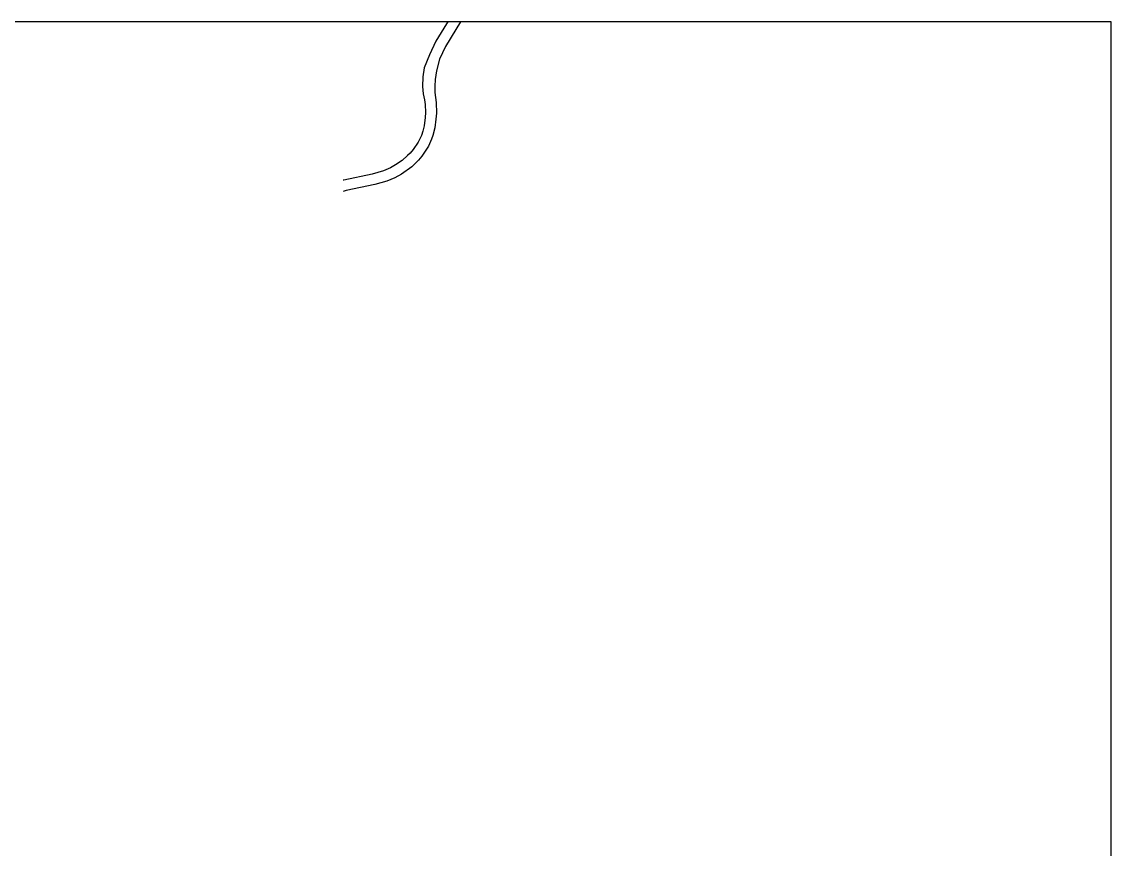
# Model space of a CAD drawing. Header units: metres. Extents: x -28800 to -28000, y -100200 to -99000.
# Drawn here: x -28400 to -28000, y -99303.9 to -99000 of the extents above; entities that cross this region are included whole.
import ezdxf

# ---------------------------------------------------------------- set-up
doc = ezdxf.new("R2010")
doc.units = ezdxf.units.M
doc.header["$LTSCALE"] = 2.5
doc.layers.add('図郭', color=7, linetype='Continuous')
doc.layers.add('道路', color=7, linetype='Continuous')

msp = doc.modelspace()

# ---------------------------------------------------------------- linework, layer by layer
at = {"layer": '図郭'}
msp.add_lwpolyline([(-28800, -99600), (-28000, -99600), (-28000, -99000), (-28800, -99000)], close=True, dxfattribs=at)
at = {"layer": '道路'}
for points in [[(-28238.87, -99000), (-28240.69, -99002.85), (-28244.46, -99009.04), (-28246.62, -99013.68), (-28247.76, -99018.04), (-28248.26, -99021.25), (-28248.38, -99023.62), (-28248.31, -99025.92), (-28247.83, -99029.59), (-28247.79, -99033.58), (-28247.96, -99035.72), (-28248.37, -99038.89), (-28249.04, -99041.75), (-28249.52, -99043.08), (-28250.69, -99045.66), (-28251.62, -99047.19), (-28253.17, -99049.39), (-28254.36, -99050.8), (-28256.83, -99053.28), (-28260.61, -99055.95), (-28262.99, -99057.29), (-28265.98, -99058.51), (-28270.4, -99059.81), (-28280.86, -99062.01), (-28282.05, -99062.32)], [(-28243.62, -99000), (-28244.09, -99000.73), (-28247.99, -99007.15), (-28250.29, -99012.09), (-28252.25, -99016.94), (-28252.8, -99020.2), (-28252.83, -99023.71), (-28252.61, -99026.48), (-28252.1, -99028.64), (-28251.89, -99030.39), (-28251.81, -99033.37), (-28251.91, -99035.12), (-28252.3, -99038.17), (-28252.79, -99040.21), (-28253.3, -99041.73), (-28254.44, -99044.25), (-28256.29, -99046.87), (-28257.43, -99048.2), (-28258.36, -99049.15), (-28260.37, -99050.89), (-28262.75, -99052.56), (-28264.57, -99053.59), (-28267.25, -99054.71), (-28271.38, -99055.93), (-28281.78, -99058.11), (-28282.05, -99058.18)]]:
    msp.add_lwpolyline(points, dxfattribs=at)

doc.saveas('drawing.dxf')
